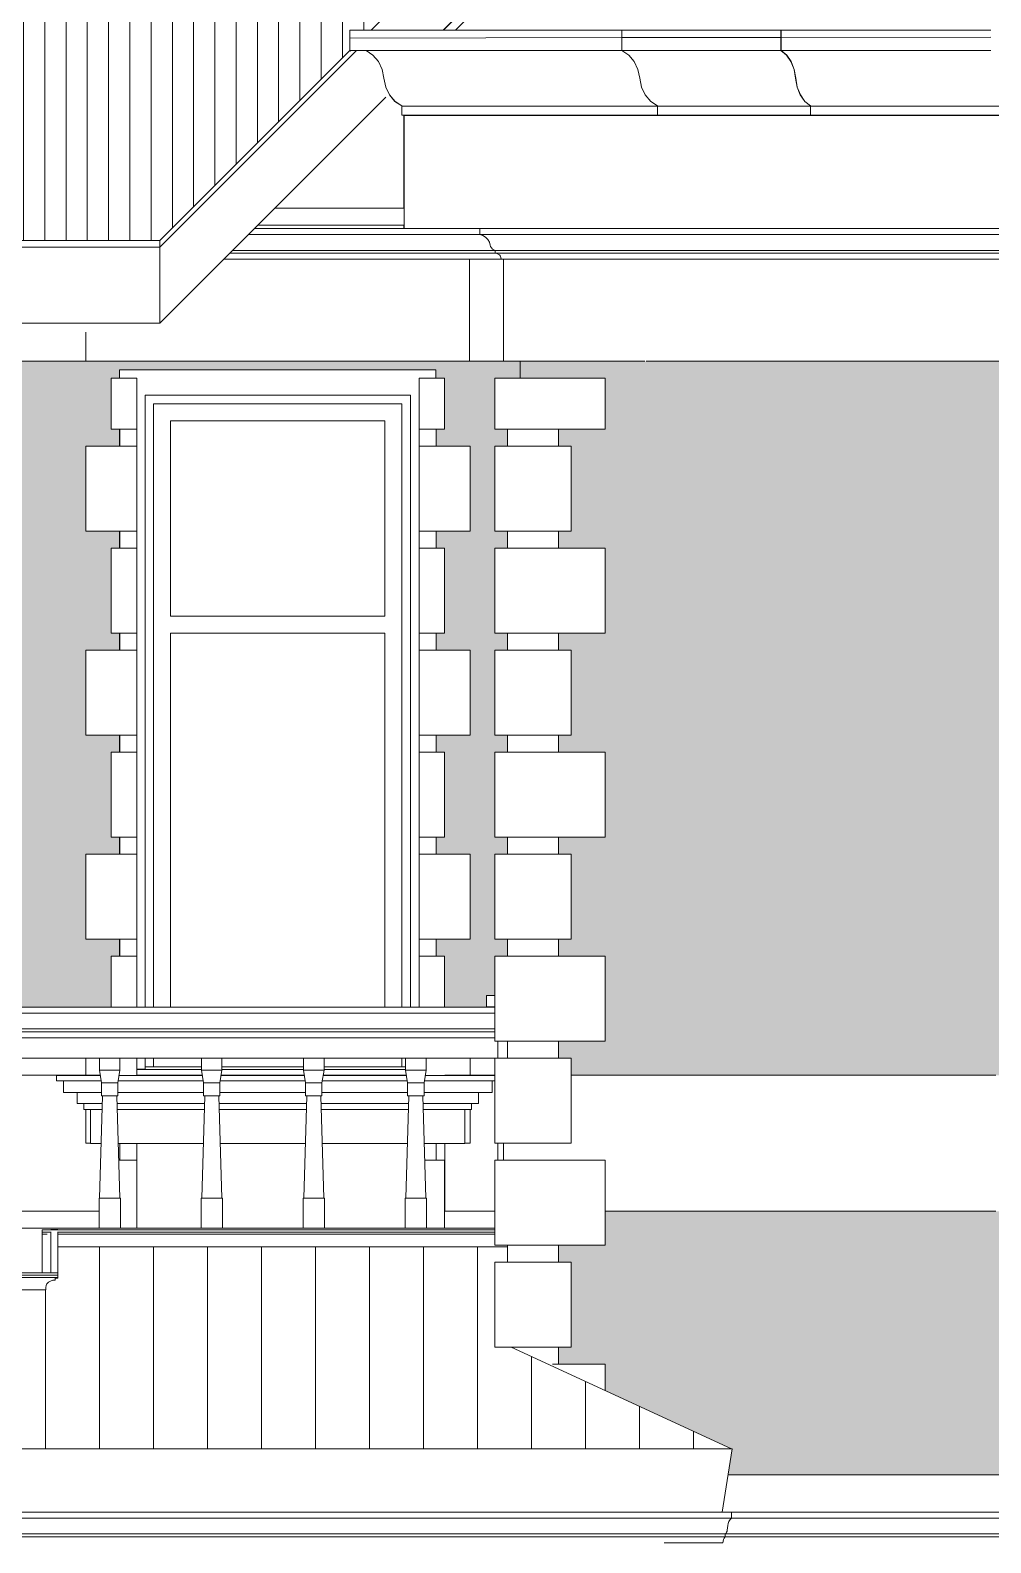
# Model space of a CAD drawing. Header units: millimetres. Extents: x 1177761 to 1329492, y 746793 to 827002.
# Drawn here: x 1202487 to 1205310, y 815000 to 819448 of the extents above; entities that cross this region are included whole.
import ezdxf

# ---------------------------------------------------------------- set-up
doc = ezdxf.new("R2010")
doc.units = ezdxf.units.MM
doc.layers.add('wall', color=5, linetype='Continuous', lineweight=30)

msp = doc.modelspace()

# ---------------------------------------------------------------- hatches: boundary and pattern name
at = {"layer": 'wall', "lineweight": 20, "ltscale": 50}
h = msp.add_hatch(dxfattribs=at)
h.set_pattern_fill('ANSI31', color=250, scale=500, angle=45, style=0)
h.set_pattern_definition([(90, (-270908.16, 1431884.34), (-62.5, 1e-14), [])])
edge = h.paths.add_edge_path()
edge.add_line((1203426.2, 819388.8), (1203426.2, 819448.2))
edge.add_line((1203426.2, 819448.2), (1203488.4, 819448.2))
edge.add_line((1203488.4, 819448.2), (1203523.7, 819483.5))
edge.add_line((1203523.7, 819483.5), (1201481.7, 819483.6))
edge.add_line((1201481.7, 819483.6), (1201927.6, 818894))
edge.add_arc((1202151.4, 818474.8), 475.2, 48.3906, 118.1073, ccw=False)
edge.add_line((1202467, 818830.1), (1202867.8, 818830.1))
edge.add_line((1202867.8, 818830.1), (1203426.2, 819388.8))
edge = h.paths.add_edge_path(flags=17)
edge.add_line((1201835.9, 818830.1), (1202467, 818830.1))
edge.add_arc((1202151.4, 818474.8), 475.2, 48.3906, 131.6094)
edge = h.paths.add_edge_path()
edge.add_line((1201481.7, 819483.6), (1197509.2, 819483.9))
edge.add_line((1197509.2, 819483.9), (1197545, 819448.2))
edge.add_line((1197545, 819448.2), (1197606.8, 819448.2))
edge.add_line((1197606.8, 819448.2), (1197606.8, 819389.2))
edge.add_line((1197606.8, 819389.2), (1198165.6, 818830.1))
edge.add_line((1198165.6, 818830.1), (1201835.9, 818830.1))
edge.add_arc((1202151.4, 818474.8), 475.2, 118.1073, 131.6094, ccw=False)
edge.add_line((1201927.6, 818894), (1201481.7, 819483.6))
h.paths.add_polyline_path([(1200490.4, 819077.6), (1201105.4, 819077.6)], flags=16)
at = {"layer": 'wall', "lineweight": 20, "ltscale": 2}
h = msp.add_hatch(dxfattribs=at)
h.set_pattern_fill('AR18', color=251, scale=20, style=0)
h.set_pattern_definition([(0, (-270908.16, 1431884.34), (100, 64), [192.5, -7.5]), (0, (-271008.16, 1431891.84), (100, 64), [192.5, -7.5]), (90, (-270908.16, 1431884.34), (-100, 64), [-71.5, 56.5]), (90, (-270915.66, 1431884.34), (-100, 64), [-71.5, 56.5])])
h.paths.add_polyline_path([(1203852.2, 817924.8), (1203889.7, 817924.8), (1203889.7, 817974.8), (1203852.2, 817974.8), (1203852.2, 818224.8), (1203889.7, 818224.8), (1203889.7, 818274.8), (1203852.2, 818274.8), (1203852.2, 818424.8), (1203927.2, 818424.8), (1203927.2, 818474.8), (1203878, 818474.8), (1203777.7, 818474.8), (1202649.5, 818474.8), (1202626.6, 818474.8), (1202626.6, 816574.8), (1202724.5, 816574.8), (1202724.5, 816724.8), (1202749.1, 816724.8), (1202749.1, 816774.8), (1202649.5, 816774.8), (1202649.5, 817024.8), (1202749.1, 817024.8), (1202749.1, 817074.8), (1202724.5, 817074.8), (1202724.5, 817324.8), (1202749.1, 817324.8), (1202749.1, 817374.8), (1202649.5, 817374.8), (1202649.5, 817624.8), (1202749.1, 817624.8), (1202749.1, 817674.8), (1202724.5, 817674.8), (1202724.5, 817924.8), (1202749.1, 817924.8), (1202749.1, 817974.8), (1202649.5, 817974.8), (1202649.5, 818224.8), (1202749.1, 818224.8), (1202749.1, 818274.8), (1202724.5, 818274.8), (1202724.5, 818424.8), (1202749.1, 818424.8), (1202749.1, 818449.8), (1203679.1, 818449.8), (1203679.1, 818424.8), (1203704.6, 818424.8), (1203704.6, 818274.8), (1203679.6, 818274.8), (1203679.6, 818224.8), (1203779.6, 818224.8), (1203779.6, 817974.8), (1203679.6, 817974.8), (1203679.6, 817924.8), (1203704.6, 817924.8), (1203704.6, 817674.8), (1203679.6, 817674.8), (1203679.6, 817624.8), (1203779.6, 817624.8), (1203779.6, 817374.8), (1203679.6, 817374.8), (1203679.6, 817324.8), (1203704.6, 817324.8), (1203704.6, 817074.8), (1203679.6, 817074.8), (1203679.6, 817024.8), (1203779.6, 817024.8), (1203779.6, 816774.8), (1203679.6, 816774.8), (1203679.6, 816724.8), (1203704.6, 816724.8), (1203704.6, 816574.8), (1203828, 816574.8), (1203828, 816609.4), (1203852.2, 816609.4), (1203852.2, 816724.8), (1203882.7, 816724.8), (1203889.7, 816726.4), (1203889.7, 816774.8), (1203852.2, 816774.8), (1203852.2, 817024.8), (1203889.7, 817024.8), (1203889.7, 817074.8), (1203852.2, 817074.8), (1203852.2, 817324.8), (1203889.7, 817324.8), (1203889.7, 817374.8), (1203852.2, 817374.8), (1203852.2, 817624.8), (1203889.7, 817624.8), (1203889.7, 817674.8), (1203852.2, 817674.8)])
h.paths.add_polyline_path([(1202626.6, 818474.8), (1202259.7, 818474.8), (1202259.7, 818472.3), (1202264.6, 818471), (1202266.4, 818464.3), (1202261.9, 818459.8), (1202256, 818459.8), (1202256, 818454.3), (1202254.4, 818454.1), (1202252.9, 818453.6), (1202251.5, 818452.9), (1202250.3, 818451.8), (1202249.3, 818450.6), (1202248.6, 818449.1), (1202248.2, 818447.6), (1202248, 818445.9), (1202270.2, 816609.4), (1202276.7, 816609.4), (1202276.7, 816574.8), (1202280.8, 816574.8), (1202626.6, 816574.8)])
h.paths.add_polyline_path([(1202054.8, 818445.9), (1202054.7, 818447.6), (1202054.3, 818449.1), (1202053.5, 818450.6), (1202052.5, 818451.8), (1202051.3, 818452.9), (1202050, 818453.6), (1202048.5, 818454.1), (1202046.9, 818454.3), (1202046.9, 818459.8), (1202040.9, 818459.8), (1202036.5, 818464.3), (1202038.3, 818471), (1202043.2, 818472.3), (1202043.2, 818474.8), (1201676.2, 818474.8), (1201676.2, 816574.8), (1202026.8, 816574.8), (1202026.8, 816609.4), (1202032.6, 816609.4)])
h.paths.add_polyline_path([(1201676.2, 818474.8), (1201447.4, 818474.8), (1199586.2, 818474.8), (1198990.4, 818474.8), (1198990.4, 818472.3), (1198995.4, 818471), (1198997.2, 818464.3), (1198992.7, 818459.8), (1198986.8, 818459.8), (1198986.8, 818454.3), (1198985.2, 818454.1), (1198983.7, 818453.6), (1198982.3, 818452.9), (1198981.1, 818451.8), (1198980.1, 818450.6), (1198979.4, 818449.1), (1198978.9, 818447.6), (1198978.8, 818445.9), (1199001, 816609.4), (1199007.2, 816609.4), (1199007.2, 816574.8), (1199661.2, 816574.8), (1199661.2, 816724.8), (1199686.2, 816724.8), (1199686.2, 816774.8), (1199586.2, 816774.8), (1199586.2, 817024.8), (1199686.2, 817024.8), (1199686.2, 817074.8), (1199661.2, 817074.8), (1199661.2, 817324.8), (1199686.2, 817324.8), (1199686.2, 817374.8), (1199586.2, 817374.8), (1199586.2, 817624.8), (1199686.2, 817624.8), (1199686.2, 817674.8), (1199661.2, 817674.8), (1199661.2, 817924.8), (1199686.2, 817924.8), (1199686.2, 817974.8), (1199586.2, 817974.8), (1199586.2, 818224.8), (1199686.2, 818224.8), (1199686.2, 818274.8), (1199661.2, 818274.8), (1199661.2, 818424.8), (1199736.2, 818424.8), (1199736.2, 818411.8), (1201297.4, 818411.8), (1201297.4, 818424.8), (1201372.4, 818424.8), (1201372.4, 818274.8), (1201347.4, 818274.8), (1201347.4, 818224.8), (1201447.4, 818224.8), (1201447.4, 817974.8), (1201347.4, 817974.8), (1201347.4, 817924.8), (1201372.4, 817924.8), (1201372.4, 817674.8), (1201347.4, 817674.8), (1201347.4, 817624.8), (1201447.4, 817624.8), (1201447.4, 817374.8), (1201347.4, 817374.8), (1201347.4, 817324.8), (1201372.4, 817324.8), (1201372.4, 817074.8), (1201347.4, 817074.8), (1201347.4, 817024.8), (1201447.4, 817024.8), (1201447.4, 816774.8), (1201347.4, 816774.8), (1201347.4, 816724.8), (1201372.4, 816724.8), (1201372.4, 816574.8), (1201676.2, 816574.8)])
h.paths.add_polyline_path([(1198785.6, 818445.9), (1198785.5, 818447.6), (1198785, 818449.1), (1198784.3, 818450.6), (1198783.3, 818451.8), (1198782.1, 818452.9), (1198780.7, 818453.6), (1198779.2, 818454.1), (1198777.7, 818454.3), (1198777.7, 818459.8), (1198771.7, 818459.8), (1198767.2, 818464.3), (1198769.1, 818471), (1198774, 818472.3), (1198774, 818474.8), (1198359.2, 818474.8), (1197279.9, 818474.8), (1197156.4, 818474.8), (1197106.4, 818474.8), (1197106.4, 818424.8), (1197181.2, 818424.8), (1197181.2, 818274.8), (1197143.7, 818274.8), (1197143.7, 818224.8), (1197181.2, 818224.8), (1197181.2, 817974.8), (1197143.7, 817974.8), (1197143.7, 817924.8), (1197181.2, 817924.8), (1197181.2, 817674.8), (1197143.7, 817674.8), (1197143.7, 817624.8), (1197181.2, 817624.8), (1197181.2, 817374.8), (1197143.7, 817374.8), (1197143.7, 817324.8), (1197181.2, 817324.8), (1197181.2, 817074.8), (1197143.7, 817074.8), (1197143.7, 817024.8), (1197181.2, 817024.8), (1197181.2, 816774.8), (1197143.7, 816774.8), (1197143.7, 816726.6), (1197151.5, 816724.8), (1197181.2, 816724.8), (1197181.2, 816609.4), (1197206.2, 816609.4), (1197206.2, 816574.8), (1197354.9, 816574.8), (1197354.9, 816724.8), (1197379.9, 816724.8), (1197379.9, 816774.8), (1197279.9, 816774.8), (1197279.9, 817024.8), (1197379.9, 817024.8), (1197379.9, 817074.8), (1197354.9, 817074.8), (1197354.9, 817324.8), (1197379.9, 817324.8), (1197379.9, 817374.8), (1197279.9, 817374.8), (1197279.9, 817624.8), (1197379.9, 817624.8), (1197379.9, 817674.8), (1197354.9, 817674.8), (1197354.9, 817924.8), (1197379.9, 817924.8), (1197379.9, 817974.8), (1197279.9, 817974.8), (1197279.9, 818224.8), (1197379.9, 818224.8), (1197379.9, 818274.8), (1197354.9, 818274.8), (1197354.9, 818424.8), (1197429.9, 818424.8), (1197429.9, 818411.8), (1198209.2, 818411.8), (1198209.2, 818424.8), (1198284.2, 818424.8), (1198284.2, 818274.8), (1198259.2, 818274.8), (1198259.2, 818224.8), (1198359.2, 818224.8), (1198359.2, 817974.8), (1198259.2, 817974.8), (1198259.2, 817924.8), (1198284.2, 817924.8), (1198284.2, 817674.8), (1198259.2, 817674.8), (1198259.2, 817624.8), (1198359.2, 817624.8), (1198359.2, 817374.8), (1198259.2, 817374.8), (1198259.2, 817324.8), (1198284.2, 817324.8), (1198284.2, 817074.8), (1198259.2, 817074.8), (1198259.2, 817024.8), (1198359.2, 817024.8), (1198359.2, 816774.8), (1198259.2, 816774.8), (1198259.2, 816724.8), (1198284.2, 816724.8), (1198284.2, 816574.8), (1198752.4, 816574.8), (1198752.9, 816574.8), (1198753.8, 816574.8), (1198757.2, 816574.8), (1198757.2, 816609.4), (1198763.4, 816609.4)])
h = msp.add_hatch(dxfattribs=at)
h.set_pattern_fill('AR18', color=251, scale=20, style=0)
h.set_pattern_definition([(0, (-270908.16, 1380789.51), (100, 64), [192.5, -7.5]), (0, (-271008.16, 1380797.01), (100, 64), [192.5, -7.5]), (90, (-270908.16, 1380789.51), (-100, 64), [-71.5, 56.5]), (90, (-270915.66, 1380789.51), (-100, 64), [-71.5, 56.5])])
h.paths.add_polyline_path([(1205633.5, 815824.8), (1205734.2, 815824.8), (1205734.2, 815874.8), (1205700.7, 815874.8), (1205700.7, 816124.8), (1205734.2, 816124.8), (1205734.2, 816174.8), (1205655.5, 816174.8), (1205655.5, 815974.8), (1205631.9, 815974.8), (1205597, 815974.8), (1205458.2, 815974.8), (1205325, 815974.8), (1205197.9, 815974.8), (1205077.5, 815974.8), (1204964.3, 815974.8), (1204858.6, 815974.8), (1204761, 815974.8), (1204671.9, 815974.8), (1204591.6, 815974.8), (1204177.2, 815974.8), (1204177.2, 815874.8), (1204039.7, 815874.8), (1204039.7, 815824.8), (1204077.2, 815824.8), (1204077.2, 815574.8), (1204039.7, 815574.8), (1204039.7, 815524.8), (1204177.2, 815524.8), (1204177.2, 815447.1), (1204548.5, 815275.9), (1204550.2, 815275.9), (1204538.1, 815199.9), (1205812.1, 815199.9), (1205812.1, 815374.8), (1205535.5, 815374.8), (1205535.5, 815411.7), (1205533.7, 815440.3), (1205528.5, 815466.9), (1205520.1, 815489.8), (1205509.3, 815507.4), (1205496.7, 815518.4), (1205483.2, 815522.2), (1205483.2, 815548.5), (1205468.3, 815548.5), (1205468.3, 815574.8), (1205516.1, 815574.8), (1205564.5, 815574.8), (1205613.3, 815574.8), (1205633.5, 815574.8)])
h.paths.add_polyline_path([(1205700.7, 816724.8), (1205734.2, 816724.8), (1205734.2, 816774.8), (1205633.5, 816774.8), (1205633.5, 817024.8), (1205734.2, 817024.8), (1205734.2, 817074.8), (1205700.7, 817074.8), (1205700.7, 817324.8), (1205734.2, 817324.8), (1205734.2, 817374.8), (1205633.5, 817374.8), (1205633.5, 817624.8), (1205734.2, 817624.8), (1205734.2, 817674.8), (1205700.7, 817674.8), (1205700.7, 817924.8), (1205734.2, 817924.8), (1205734.2, 817974.8), (1205633.5, 817974.8), (1205633.5, 818224.8), (1205734.2, 818224.8), (1205734.2, 818274.8), (1205700.7, 818274.8), (1205700.7, 818424.8), (1205767.9, 818424.8), (1205767.9, 818274.8), (1205782, 818274.8), (1205782, 818449.8), (1205864.5, 818449.8), (1206031, 818449.8), (1206201.5, 818449.8), (1206375.2, 818449.8), (1206551.1, 818449.8), (1206728.4, 818449.8), (1206894.2, 818449.8), (1206906.2, 818449.8), (1207083.5, 818449.8), (1207259.4, 818449.8), (1207433.1, 818449.8), (1207603.6, 818449.8), (1207770.1, 818449.8), (1207852.6, 818449.8), (1207852.6, 818424.8), (1207867.1, 818424.8), (1207934.3, 818424.8), (1207934.3, 818274.8), (1207900.7, 818274.8), (1207900.7, 818224.8), (1208001.4, 818224.8), (1208001.4, 817974.8), (1207900.7, 817974.8), (1207900.7, 817924.8), (1207934.3, 817924.8), (1207934.3, 817674.8), (1207900.7, 817674.8), (1207900.7, 817624.8), (1208001.4, 817624.8), (1208001.4, 817374.8), (1207900.7, 817374.8), (1207900.7, 817324.8), (1207934.3, 817324.8), (1207934.3, 817074.8), (1207900.7, 817074.8), (1207900.7, 817024.8), (1208001.4, 817024.8), (1208001.4, 816774.8), (1207900.7, 816774.8), (1207900.7, 816724.8), (1207934.3, 816724.8), (1207934.3, 816474.8), (1207900.7, 816474.8), (1207900.7, 816424.8), (1208001.4, 816424.8), (1208001.4, 816374.8), (1208003, 816374.8), (1208074.2, 816374.8), (1208211.6, 816374.8), (1208343.3, 816374.8), (1208468.7, 816374.8), (1208587.3, 816374.8), (1208698.7, 816374.8), (1208802.3, 816374.8), (1208897.7, 816374.8), (1208984.6, 816374.8), (1209062.6, 816374.8), (1209557.4, 816374.8), (1209557.4, 816424.8), (1209594.9, 816424.8), (1209594.9, 816474.8), (1209457.4, 816474.8), (1209457.4, 816724.8), (1209594.9, 816724.8), (1209594.9, 816774.8), (1209557.4, 816774.8), (1209557.4, 817024.8), (1209594.9, 817024.8), (1209594.9, 817074.8), (1209457.4, 817074.8), (1209457.4, 817324.8), (1209594.9, 817324.8), (1209594.9, 817374.8), (1209557.4, 817374.8), (1209557.4, 817624.8), (1209594.9, 817624.8), (1209594.9, 817674.8), (1209457.4, 817674.8), (1209457.4, 817924.8), (1209594.9, 817924.8), (1209594.9, 817974.8), (1209557.4, 817974.8), (1209557.4, 818224.8), (1209594.9, 818224.8), (1209594.9, 818274.8), (1209457.4, 818274.8), (1209457.4, 818424.8), (1209707.4, 818424.8), (1209707.4, 818474.8), (1209329.1, 818474.8), (1209309.2, 818474.8), (1209264.1, 818474.8), (1209209.1, 818474.8), (1209144.5, 818474.8), (1209070.6, 818474.8), (1208987.5, 818474.8), (1208895.8, 818474.8), (1208795.6, 818474.8), (1208687.5, 818474.8), (1208571.9, 818474.8), (1208449.2, 818474.8), (1208319.9, 818474.8), (1208184.6, 818474.8), (1208043.8, 818474.8), (1207898, 818474.8), (1207747.9, 818474.8), (1207594.1, 818474.8), (1207437.1, 818474.8), (1207277.6, 818474.8), (1207116.3, 818474.8), (1206953.7, 818474.8), (1206790.6, 818474.8), (1206627.7, 818474.8), (1206465.5, 818474.8), (1206304.7, 818474.8), (1206145.9, 818474.8), (1205989.9, 818474.8), (1205837.2, 818474.8), (1205688.5, 818474.8), (1205544.3, 818474.8), (1205405.2, 818474.8), (1205271.8, 818474.8), (1205144.6, 818474.8), (1205024.2, 818474.8), (1204911, 818474.8), (1204805.5, 818474.8), (1204708, 818474.8), (1204619.1, 818474.8), (1204539, 818474.8), (1204468.1, 818474.8), (1204406.7, 818474.8), (1204354.9, 818474.8), (1204313.1, 818474.8), (1204297.2, 818474.8), (1203927.2, 818474.8), (1203927.2, 818424.8), (1204177.2, 818424.8), (1204177.2, 818274.8), (1204039.7, 818274.8), (1204039.7, 818224.8), (1204077.2, 818224.8), (1204077.2, 817974.8), (1204039.7, 817974.8), (1204039.7, 817924.8), (1204177.2, 817924.8), (1204177.2, 817674.8), (1204039.7, 817674.8), (1204039.7, 817624.8), (1204077.2, 817624.8), (1204077.2, 817374.8), (1204039.7, 817374.8), (1204039.7, 817324.8), (1204177.2, 817324.8), (1204177.2, 817074.8), (1204039.7, 817074.8), (1204039.7, 817024.8), (1204077.2, 817024.8), (1204077.2, 816774.8), (1204039.7, 816774.8), (1204039.7, 816724.8), (1204177.2, 816724.8), (1204177.2, 816474.8), (1204039.7, 816474.8), (1204039.7, 816424.8), (1204077.2, 816424.8), (1204077.2, 816374.8), (1204591.6, 816374.8), (1204671.9, 816374.8), (1204761, 816374.8), (1204858.6, 816374.8), (1204964.3, 816374.8), (1205077.5, 816374.8), (1205197.9, 816374.8), (1205325, 816374.8), (1205458.2, 816374.8), (1205597, 816374.8), (1205633.5, 816374.8), (1205633.5, 816424.8), (1205734.2, 816424.8), (1205734.2, 816474.8), (1205700.7, 816474.8)])
h.paths.add_polyline_path([(1209557.4, 815824.8), (1209594.9, 815824.8), (1209594.9, 815874.8), (1209457.4, 815874.8), (1209457.4, 815974.8), (1209062.6, 815974.8), (1208984.6, 815974.8), (1208897.7, 815974.8), (1208802.3, 815974.8), (1208698.7, 815974.8), (1208587.3, 815974.8), (1208468.7, 815974.8), (1208343.3, 815974.8), (1208211.6, 815974.8), (1208074.2, 815974.8), (1208003, 815974.8), (1207979.4, 815974.8), (1207979.4, 816174.8), (1207900.7, 816174.8), (1207900.7, 816124.8), (1207934.3, 816124.8), (1207934.3, 815874.8), (1207900.7, 815874.8), (1207900.7, 815824.8), (1208001.4, 815824.8), (1208001.4, 815574.8), (1208021.9, 815574.8), (1208070.7, 815574.8), (1208119, 815574.8), (1208166.9, 815574.8), (1208166.9, 815548.5), (1208152, 815548.5), (1208152, 815522.2), (1208152, 815522.2), (1208138.4, 815518.4), (1208125.8, 815507.4), (1208115, 815489.8), (1208106.7, 815466.9), (1208101.5, 815440.3), (1208099.7, 815411.7), (1208099.7, 815374.8), (1207823.2, 815374.8), (1207823.2, 815199.9), (1209594.9, 815199.9), (1209594.9, 815239.8), (1209457.4, 815239.8), (1209457.4, 815524.8), (1209594.9, 815524.8), (1209594.9, 815574.8), (1209557.4, 815574.8)])
h.paths.add_polyline_path([(1208537.7, 818433.3), (1209191.4, 818433.3)], flags=16)
h.paths.add_polyline_path([(1208538.3, 816615.4), (1209205.7, 816615.4)], flags=16)
h.paths.add_polyline_path([(1208540.5, 815814.6), (1209188.6, 815814.6)], flags=16)
h.paths.add_polyline_path([(1208504.5, 815379.3), (1209157, 815379.3)], flags=16)
at = {"layer": 'wall', "lineweight": 20, "ltscale": 50}
h = msp.add_hatch(dxfattribs=at)
h.set_pattern_fill('ANSI31', color=250, scale=50, angle=45, style=0)
h.paths.add_polyline_path([(1203900.4, 815574.8), (1203852.2, 815574.8), (1203852.2, 815824.8), (1203889.7, 815824.8), (1203889.7, 815870), (1202567.6, 815870), (1202567.6, 815782.8), (1202567.6, 815777.6), (1202559.7, 815777.6), (1202559.7, 815772.4), (1202552.6, 815771.7), (1202545.9, 815769.5), (1202540.2, 815766), (1202535.8, 815761.5), (1202533, 815756.2), (1202532.1, 815750.6), (1202532.1, 815743.3), (1198501.5, 815743.3), (1198501.5, 815750.6), (1198500.6, 815756.2), (1198497.8, 815761.5), (1198493.4, 815766), (1198487.7, 815769.5), (1198481.1, 815771.7), (1198473.9, 815772.4), (1198473.9, 815777.6), (1198466, 815777.6), (1198466, 815786.7), (1198466, 815786.7), (1198466, 815793.3), (1198466, 815793.3), (1198466, 815870), (1197156.2, 815870), (1197156.2, 815824.8), (1197181.2, 815824.8), (1197181.2, 815574.8), (1197132.8, 815574.8), (1196489.6, 815275.9), (1204548.5, 815275.9)])
h.paths.add_polyline_path([(1201138.7, 815727.5), (1200499.7, 815727.5), (1200499.6, 815743), (1201138.6, 815743)], flags=16)

# ---------------------------------------------------------------- linework, layer by layer
at = {"layer": 'wall', "color": 250, "lineweight": 20, "ltscale": 50}
for p, q in [((1203488.4, 819448.2), (1206697.5, 822657.1)), ((1203700.5, 819448.2), (1206697.5, 822444.9)), ((1206722.4, 822444.8), (1203737, 819448.2)), ((1203927.2, 819674), (1203701.3, 819448.2)), ((1203426.2, 819388.4), (1203426.2, 819448.2)), ((1204043, 819448.2), (1203426.2, 819448.2)), ((1203426.2, 819425), (1204225.8, 819426.7)), ((1204225.8, 819448.2), (1204043, 819448.2)), ((1204225.8, 819388.4), (1204225.8, 819448.2)), ((1204225.8, 819448.2), (1204225.9, 819448.2)), ((1204225.8, 819427), (1204694.1, 819426.4)), ((1204225.9, 819426.6), (1204225.8, 819426.7)), ((1204225.9, 819388.4), (1204225.9, 819448.2)), ((1204693, 819448.2), (1204225.9, 819448.2)), ((1204693, 819388.4), (1204693, 819448.2)), ((1204693, 819448.2), (1204694.1, 819448.2)), ((1204694.1, 819388.4), (1204694.1, 819448.2)), ((1205310.4, 819448.2), (1204694.1, 819448.2)), ((1204694.1, 819426), (1205310.4, 819428)), ((1202867.8, 818830.1), (1203427.1, 819389.7)), ((1202867.8, 818810.2), (1203445.7, 819388.4)), ((1203427.8, 819387.6), (1203426.2, 819388.4)), ((1204043, 819388.4), (1203426.2, 819388.4)), ((1203427.1, 819386.9), (1203428.3, 819388.1)), ((1203494, 819375.1), (1203473.9, 819388.5)), ((1203494, 819375.1), (1203474, 819388.5)), ((1204225.8, 819388.4), (1204043, 819388.4)), ((1204245.9, 819374.9), (1204225.8, 819388.4)), ((1204245.9, 819374.9), (1204225.9, 819388.4)), ((1204693, 819388.4), (1204225.9, 819388.4)), ((1204709.7, 819374.9), (1204693, 819388.4)), ((1204710.5, 819374.9), (1204694.1, 819388.4)), ((1205310.4, 819388.4), (1204694.1, 819388.4)), ((1203510.2, 819356), (1203494, 819375.1)), ((1203510.2, 819356), (1203494, 819375.1)), ((1203521.3, 819332.8), (1203510.2, 819356)), ((1203521.3, 819332.8), (1203510.2, 819356)), ((1204262.1, 819355.9), (1204245.9, 819374.9)), ((1204262.1, 819355.9), (1204245.9, 819374.9)), ((1204273.2, 819332.6), (1204262.1, 819355.9)), ((1204273.2, 819332.6), (1204262.1, 819355.9)), ((1204723.1, 819355.9), (1204709.7, 819374.9)), ((1204723.8, 819355.9), (1204710.5, 819374.9)), ((1204732.3, 819332.6), (1204723.1, 819355.9)), ((1204732.9, 819332.6), (1204723.8, 819355.9)), ((1203526.5, 819307), (1203521.3, 819332.8)), ((1203526.5, 819307), (1203521.3, 819332.8)), ((1203531.7, 819281.2), (1203526.5, 819307)), ((1203531.8, 819281.2), (1203526.5, 819307)), ((1204278.4, 819306.9), (1204273.2, 819332.6)), ((1204278.5, 819306.9), (1204273.2, 819332.6)), ((1204283.7, 819281.1), (1204278.4, 819306.9)), ((1204283.7, 819281.1), (1204278.5, 819306.9)), ((1204736.6, 819306.9), (1204732.3, 819332.6)), ((1204737.2, 819306.9), (1204732.9, 819332.6)), ((1204740.9, 819281.1), (1204736.6, 819306.9)), ((1204741.5, 819281.1), (1204737.2, 819306.9)), ((1202867.8, 818587), (1203532.3, 819251.8)), ((1203542.8, 819258), (1203531.7, 819281.2)), ((1203542.9, 819258), (1203531.8, 819281.2)), ((1203558.9, 819238.9), (1203542.8, 819258)), ((1203559, 819238.9), (1203542.9, 819258)), ((1204294.7, 819257.9), (1204283.7, 819281.1)), ((1204294.8, 819257.9), (1204283.7, 819281.1)), ((1204310.8, 819238.8), (1204294.7, 819257.9)), ((1204310.9, 819238.8), (1204294.8, 819257.9)), ((1204750.1, 819257.9), (1204740.9, 819281.1)), ((1204750.6, 819257.9), (1204741.5, 819281.1)), ((1204763.5, 819238.8), (1204750.1, 819257.9)), ((1204763.9, 819238.8), (1204750.6, 819257.9)), ((1203578.9, 819225.5), (1203558.9, 819238.9)), ((1203579.1, 819225.5), (1203559, 819238.9)), ((1203578.7, 819225.5), (1203578.6, 819225.5)), ((1203579, 819225.4), (1203578.9, 819225.5)), ((1203579.1, 819225.4), (1203579.1, 819225.5)), ((1203579.3, 819225.4), (1203579.1, 819225.4)), ((1203579.4, 819225.3), (1203579.3, 819225.4)), ((1203579.4, 819198.2), (1203579.4, 819225.3)), ((1204123.8, 819225.3), (1203579.4, 819225.3)), ((1204330.9, 819225.3), (1204124.1, 819225.3)), ((1204330.8, 819225.4), (1204310.8, 819238.8)), ((1204331, 819225.4), (1204310.9, 819238.8)), ((1204330.9, 819225.3), (1204330.8, 819225.4)), ((1204330.9, 819198.2), (1204330.9, 819225.3)), ((1204780.1, 819225.3), (1204330.9, 819225.3)), ((1204331.1, 819225.3), (1204331, 819225.4)), ((1204331.1, 819198.2), (1204331.1, 819225.3)), ((1204780, 819225.4), (1204763.5, 819238.8)), ((1204780.3, 819225.4), (1204763.9, 819238.8)), ((1204780.1, 819225.3), (1204780, 819225.4)), ((1204780.1, 819198.2), (1204780.1, 819225.3)), ((1204780.4, 819225.3), (1204780.3, 819225.4)), ((1204780.4, 819198.2), (1204780.4, 819225.3)), ((1205373.8, 819225.3), (1204780.4, 819225.3)), ((1204123.8, 819198.2), (1203579.4, 819198.2)), ((1203585, 819197.8), (1203585.6, 819197.8)), ((1203585, 818924.8), (1203585, 819197.8)), ((1203585.6, 819197.8), (1204152.1, 819197.8)), ((1203585.6, 818864.8), (1203585.6, 819197.8)), ((1203927.2, 819198.2), (1203927.2, 819197.8)), ((1204330.9, 819198.2), (1204124, 819198.2)), ((1204152.1, 819197.8), (1204365.8, 819197.8)), ((1204780.1, 819198.2), (1204330.9, 819198.2)), ((1204365.8, 819197.8), (1204810, 819197.8)), ((1204521.2, 819197.8), (1204521.2, 819198.2)), ((1204577.1, 819198.2), (1204577.1, 819197.8)), ((1204780.4, 819198.2), (1204780.1, 819198.2)), ((1205373.8, 819198.2), (1204780.4, 819198.2)), ((1204810, 819197.8), (1205392.7, 819197.8)), ((1203205.5, 818924.8), (1203585.3, 818924.8)), ((1203128.2, 818847.5), (1203808.8, 818847.5)), ((1203145.5, 818864.8), (1203585, 818864.8)), ((1203145.5, 818864.8), (1203808.8, 818864.8)), ((1203155.5, 818874.8), (1203585.3, 818874.8)), ((1203585, 818864.8), (1203585, 818874.8)), ((1203585, 818864.8), (1203585.6, 818864.8)), ((1203585.6, 818864.8), (1204152.1, 818864.8)), ((1203808.8, 818847.5), (1203808.8, 818864.8)), ((1206811.3, 818864.8), (1203808.8, 818864.8)), ((1203817.6, 818844.7), (1203808.8, 818847.5)), ((1206811.3, 818847.5), (1203808.8, 818847.5)), ((1198166, 818830.1), (1202867.8, 818830.1)), ((1198166, 818809.8), (1202867.8, 818809.8)), ((1202867.8, 818587), (1202867.8, 818830.1)), ((1202867.8, 818750), (1202867.8, 818809.8)), ((1203825.4, 818839.8), (1203817.6, 818844.7)), ((1203831.7, 818833.2), (1203825.4, 818839.8)), ((1203836.3, 818825.2), (1203831.7, 818833.2)), ((1203838.8, 818816.4), (1203836.3, 818825.2)), ((1203840, 818811.9), (1203838.8, 818816.4)), ((1203842.3, 818807.9), (1203840, 818811.9)), ((1203845.5, 818804.6), (1203842.3, 818807.9)), ((1203849.4, 818802.2), (1203845.5, 818804.6)), ((1203853.8, 818800.8), (1203849.4, 818802.2)), ((1203055.5, 818774.8), (1203777.7, 818774.8)), ((1203072.8, 818792.1), (1203853.8, 818792.1)), ((1203081.5, 818800.8), (1203853.8, 818800.8)), ((1203777.7, 818774.8), (1203777.7, 818474.8)), ((1203777.7, 818774.8), (1203871.1, 818774.8)), ((1203853.8, 818792.1), (1203853.8, 818800.8)), ((1206811.3, 818800.8), (1203853.8, 818800.8)), ((1203858.2, 818791.6), (1203853.8, 818792.1)), ((1206811.3, 818792.1), (1203853.8, 818792.1)), ((1203862.4, 818790), (1203858.2, 818791.6)), ((1203866, 818787.3), (1203862.4, 818790)), ((1203868.7, 818783.7), (1203866, 818787.3)), ((1203870.5, 818779.6), (1203868.7, 818783.7)), ((1203871.1, 818775.2), (1203870.5, 818779.6)), ((1203871.1, 818774.8), (1203871.1, 818775.2)), ((1206811.3, 818774.8), (1203871.1, 818774.8)), ((1203878, 818774.8), (1203878, 818474.8)), ((1198166, 818587), (1202867.8, 818587)), ((1202649.5, 818474.8), (1202649.5, 818559.8)), ((1202649.5, 818474.8), (1201447.4, 818474.8)), ((1203777.7, 818474.8), (1202649.5, 818474.8)), ((1202749.1, 818449.8), (1202749.1, 818424.8)), ((1203679.1, 818449.8), (1202749.1, 818449.8)), ((1203679.1, 818424.8), (1203679.1, 818449.8)), ((1203878, 818474.8), (1203777.7, 818474.8)), ((1203878, 818474.8), (1204293.2, 818474.8)), ((1203927.2, 818424.8), (1203927.2, 818474.8)), ((1204313.1, 818474.8), (1204297.2, 818474.8)), ((1204354.9, 818474.8), (1204313.1, 818474.8)), ((1204406.7, 818474.8), (1204354.9, 818474.8)), ((1204468.1, 818474.8), (1204406.7, 818474.8)), ((1204539, 818474.8), (1204468.1, 818474.8)), ((1204619.1, 818474.8), (1204539, 818474.8)), ((1204708, 818474.8), (1204619.1, 818474.8)), ((1204805.5, 818474.8), (1204708, 818474.8)), ((1204911, 818474.8), (1204805.5, 818474.8)), ((1205024.2, 818474.8), (1204911, 818474.8)), ((1205144.6, 818474.8), (1205024.2, 818474.8)), ((1205271.8, 818474.8), (1205144.6, 818474.8)), ((1205405.2, 818474.8), (1205271.8, 818474.8)), ((1202724.5, 818274.8), (1202724.5, 818424.8)), ((1202799.5, 818424.8), (1202724.5, 818424.8)), ((1202799.5, 818274.8), (1202799.5, 818424.8)), ((1203629.6, 818274.8), (1203629.6, 818424.8)), ((1203629.6, 818424.8), (1203704.6, 818424.8)), ((1203704.6, 818274.8), (1203704.6, 818424.8)), ((1203852.2, 818274.8), (1203852.2, 818424.8)), ((1203852.2, 818424.8), (1204177.2, 818424.8)), ((1204177.2, 818274.8), (1204177.2, 818424.8)), ((1202824.1, 816574.8), (1202824.1, 818374.8)), ((1202824.1, 818374.8), (1203604.1, 818374.8)), ((1203604.1, 818374.8), (1203604.1, 816574.8)), ((1203579.1, 818349.8), (1202849.1, 818349.8)), ((1202849.1, 818349.8), (1202849.1, 816574.8)), ((1203579.1, 816574.8), (1203579.1, 818349.8)), ((1202724.5, 818274.8), (1202799.5, 818274.8)), ((1202749.1, 818274.8), (1202749.1, 818224.8)), ((1202749.5, 818224.8), (1202749.5, 818274.8)), ((1202799.5, 818224.8), (1202799.5, 818274.8)), ((1202899.1, 817724.8), (1202899.1, 818299.8)), ((1202899.1, 818299.8), (1203529.1, 818299.8)), ((1203529.1, 818299.8), (1203529.1, 817724.8)), ((1203629.6, 818224.8), (1203629.6, 818274.8)), ((1203704.6, 818274.8), (1203629.6, 818274.8)), ((1203679.6, 818224.8), (1203679.6, 818274.8)), ((1204177.2, 818274.8), (1203852.2, 818274.8)), ((1203889.7, 818224.8), (1203889.7, 818274.8)), ((1204039.7, 818224.8), (1204039.7, 818274.8)), ((1202649.5, 818224.8), (1202799.5, 818224.8)), ((1202649.5, 817974.8), (1202649.5, 818224.8)), ((1202799.5, 817974.8), (1202799.5, 818224.8)), ((1203779.6, 818224.8), (1203629.6, 818224.8)), ((1203629.6, 817974.8), (1203629.6, 818224.8)), ((1203779.6, 817974.8), (1203779.6, 818224.8)), ((1204077.2, 818224.8), (1203852.2, 818224.8)), ((1203852.2, 817974.8), (1203852.2, 818224.8)), ((1204077.2, 817974.8), (1204077.2, 818224.8)), ((1202649.5, 817974.8), (1202799.5, 817974.8)), ((1202749.1, 817974.8), (1202749.1, 817924.8)), ((1202749.5, 817924.8), (1202749.5, 817974.8)), ((1202799.5, 817924.8), (1202799.5, 817974.8)), ((1203629.6, 817924.8), (1203629.6, 817974.8)), ((1203779.6, 817974.8), (1203629.6, 817974.8)), ((1203679.6, 817924.8), (1203679.6, 817974.8)), ((1204077.2, 817974.8), (1203852.2, 817974.8)), ((1203889.7, 817924.8), (1203889.7, 817974.8)), ((1204039.7, 817924.8), (1204039.7, 817974.8)), ((1202724.5, 817924.8), (1202799.5, 817924.8)), ((1202724.5, 817674.8), (1202724.5, 817924.8)), ((1202799.5, 817674.8), (1202799.5, 817924.8)), ((1203704.6, 817924.8), (1203629.6, 817924.8)), ((1203629.6, 817674.8), (1203629.6, 817924.8)), ((1203704.6, 817674.8), (1203704.6, 817924.8)), ((1204177.2, 817924.8), (1203852.2, 817924.8)), ((1203852.2, 817674.8), (1203852.2, 817924.8)), ((1204177.2, 817674.8), (1204177.2, 817924.8)), ((1203529.1, 817724.8), (1202899.1, 817724.8)), ((1202724.5, 817674.8), (1202799.5, 817674.8)), ((1202749.1, 817674.8), (1202749.1, 817624.8)), ((1202749.5, 817624.8), (1202749.5, 817674.8)), ((1202799.5, 817624.8), (1202799.5, 817674.8)), ((1202899.1, 816574.8), (1202899.1, 817674.8)), ((1202899.1, 817674.8), (1203529.1, 817674.8)), ((1203529.1, 817674.8), (1203529.1, 816574.8)), ((1203629.6, 817624.8), (1203629.6, 817674.8)), ((1203704.6, 817674.8), (1203629.6, 817674.8)), ((1203679.6, 817624.8), (1203679.6, 817674.8)), ((1204177.2, 817674.8), (1203852.2, 817674.8)), ((1203889.7, 817624.8), (1203889.7, 817674.8)), ((1204039.7, 817624.8), (1204039.7, 817674.8)), ((1202649.5, 817624.8), (1202799.5, 817624.8)), ((1202649.5, 817374.8), (1202649.5, 817624.8)), ((1202799.5, 817374.8), (1202799.5, 817624.8)), ((1203779.6, 817624.8), (1203629.6, 817624.8)), ((1203629.6, 817374.8), (1203629.6, 817624.8)), ((1203779.6, 817374.8), (1203779.6, 817624.8)), ((1204077.2, 817624.8), (1203852.2, 817624.8)), ((1203852.2, 817374.8), (1203852.2, 817624.8)), ((1204077.2, 817374.8), (1204077.2, 817624.8)), ((1202649.5, 817374.8), (1202799.5, 817374.8)), ((1202749.1, 817374.8), (1202749.1, 817324.8)), ((1202749.5, 817324.8), (1202749.5, 817374.8)), ((1202799.5, 817324.8), (1202799.5, 817374.8)), ((1203629.6, 817324.8), (1203629.6, 817374.8)), ((1203779.6, 817374.8), (1203629.6, 817374.8)), ((1203679.6, 817324.8), (1203679.6, 817374.8)), ((1204077.2, 817374.8), (1203852.2, 817374.8)), ((1203889.7, 817324.8), (1203889.7, 817374.8)), ((1204039.7, 817324.8), (1204039.7, 817374.8)), ((1202724.5, 817324.8), (1202799.5, 817324.8)), ((1202724.5, 817074.8), (1202724.5, 817324.8)), ((1202799.5, 817074.8), (1202799.5, 817324.8)), ((1203704.6, 817324.8), (1203629.6, 817324.8)), ((1203629.6, 817074.8), (1203629.6, 817324.8)), ((1203704.6, 817074.8), (1203704.6, 817324.8)), ((1204177.2, 817324.8), (1203852.2, 817324.8)), ((1203852.2, 817074.8), (1203852.2, 817324.8)), ((1204177.2, 817074.8), (1204177.2, 817324.8)), ((1202724.5, 817074.8), (1202799.5, 817074.8)), ((1202749.1, 817074.8), (1202749.1, 817024.8)), ((1202749.5, 817024.8), (1202749.5, 817074.8)), ((1202799.5, 817024.8), (1202799.5, 817074.8)), ((1203629.6, 817024.8), (1203629.6, 817074.8)), ((1203704.6, 817074.8), (1203629.6, 817074.8)), ((1203679.6, 817024.8), (1203679.6, 817074.8)), ((1204177.2, 817074.8), (1203852.2, 817074.8)), ((1203889.7, 817024.8), (1203889.7, 817074.8)), ((1204039.7, 817024.8), (1204039.7, 817074.8)), ((1202649.5, 817024.8), (1202799.5, 817024.8)), ((1202649.5, 816774.8), (1202649.5, 817024.8)), ((1202799.5, 816774.8), (1202799.5, 817024.8)), ((1203779.6, 817024.8), (1203629.6, 817024.8)), ((1203629.6, 816774.8), (1203629.6, 817024.8)), ((1203779.6, 816774.8), (1203779.6, 817024.8)), ((1204077.2, 817024.8), (1203852.2, 817024.8)), ((1203852.2, 816774.8), (1203852.2, 817024.8)), ((1204077.2, 816774.8), (1204077.2, 817024.8)), ((1202649.5, 816774.8), (1202799.5, 816774.8)), ((1202749.1, 816774.8), (1202749.1, 816724.8)), ((1202749.5, 816724.8), (1202749.5, 816774.8)), ((1202799.5, 816724.8), (1202799.5, 816774.8)), ((1203629.6, 816724.8), (1203629.6, 816774.8)), ((1203779.6, 816774.8), (1203629.6, 816774.8)), ((1203679.6, 816724.8), (1203679.6, 816774.8)), ((1204077.2, 816774.8), (1203852.2, 816774.8)), ((1203889.7, 816724.8), (1203889.7, 816774.8)), ((1204039.7, 816724.8), (1204039.7, 816774.8)), ((1202724.5, 816724.8), (1202799.5, 816724.8)), ((1202724.5, 816574.8), (1202724.5, 816724.8)), ((1202799.5, 816574.8), (1202799.5, 816724.8)), ((1203704.6, 816724.8), (1203629.6, 816724.8)), ((1203629.6, 816574.8), (1203629.6, 816724.8)), ((1203704.6, 816574.8), (1203704.6, 816724.8)), ((1204177.2, 816724.8), (1203852.2, 816724.8)), ((1203852.2, 816474.8), (1203852.2, 816724.8)), ((1203882.7, 816724.8), (1203889.7, 816726.4)), ((1204177.2, 816474.8), (1204177.2, 816724.8)), ((1203852.2, 816609.4), (1203828, 816609.4)), ((1203828, 816575.8), (1203828, 816609.4)), ((1203852.2, 816574.8), (1202281.2, 816574.8)), ((1203852.2, 816557.5), (1202281.2, 816557.5)), ((1203852.2, 816575.8), (1203828, 816575.8)), ((1203852.2, 816510.8), (1202271.4, 816510.8)), ((1203852.2, 816502.1), (1202271.5, 816502.1)), ((1203852.2, 816484.8), (1202271.8, 816484.8)), ((1204177.2, 816474.8), (1203852.2, 816474.8)), ((1203861.3, 816424.8), (1203861.3, 816474.8)), ((1203889.7, 816424.8), (1203889.7, 816474.8)), ((1204039.7, 816424.8), (1204039.7, 816474.8)), ((1202291.8, 816424.8), (1203852.2, 816424.8)), ((1202649.5, 816374.5), (1202649.5, 816424.8)), ((1202690, 816424.8), (1202690, 816390.1)), ((1202750.3, 816424.8), (1202750.3, 816390.1)), ((1202799.5, 816374.5), (1202799.5, 816424.8)), ((1202824.1, 816392.5), (1202824.1, 816424.8)), ((1202849.1, 816399.8), (1202824.1, 816399.8)), ((1202849.1, 816424.8), (1202849.1, 816399.8)), ((1202849.1, 816399.8), (1202990, 816399.8)), ((1202990, 816424.8), (1202990, 816390.1)), ((1203050.3, 816424.8), (1203050.3, 816390.1)), ((1203050.3, 816399.8), (1203290, 816399.8)), ((1203290, 816424.8), (1203290, 816390.1)), ((1203350.3, 816424.8), (1203350.3, 816390.1)), ((1203350.3, 816399.8), (1203579.1, 816399.8)), ((1203579.1, 816399.8), (1203579.1, 816424.8)), ((1203590, 816399.8), (1203579.1, 816399.8)), ((1203590, 816424.8), (1203590, 816390.1)), ((1203650.3, 816424.8), (1203650.3, 816390.1)), ((1203779.6, 816374.5), (1203779.6, 816424.8)), ((1204077.2, 816424.8), (1203852.2, 816424.8)), ((1203852.2, 816174.8), (1203852.2, 816424.8)), ((1204077.2, 816174.8), (1204077.2, 816424.8)), ((1202692.5, 816374.8), (1202447.8, 816374.8)), ((1202564.1, 816374.5), (1202692.5, 816374.5)), ((1202564.1, 816357.9), (1202564.1, 816374.5)), ((1202564.1, 816357.9), (1202695.2, 816357.9)), ((1202584.1, 816324.5), (1202584.1, 816357.9)), ((1202691.6, 816390.1), (1202690, 816390.1)), ((1202690, 816390.1), (1202696.1, 816352.4)), ((1202695.1, 816390.1), (1202691.6, 816390.1)), ((1202700.3, 816390.1), (1202695.1, 816390.1)), ((1202706.8, 816390.1), (1202700.3, 816390.1)), ((1202714.3, 816390.1), (1202706.8, 816390.1)), ((1202722.1, 816390.1), (1202714.3, 816390.1)), ((1202729.9, 816390.1), (1202722.1, 816390.1)), ((1202736.9, 816390.1), (1202729.9, 816390.1)), ((1202742.9, 816390.1), (1202736.9, 816390.1)), ((1202747.2, 816390.1), (1202742.9, 816390.1)), ((1202750.3, 816390.1), (1202744.3, 816352.4)), ((1202745.1, 816357.9), (1202995.2, 816357.9)), ((1202749.8, 816390.1), (1202747.2, 816390.1)), ((1202747.8, 816374.5), (1202992.5, 816374.5)), ((1202750.3, 816390.1), (1202749.8, 816390.1)), ((1202824.1, 816392.5), (1202799.5, 816392.5)), ((1202799.5, 816392), (1202990, 816392)), ((1202799.5, 816374.8), (1202992.5, 816374.8)), ((1202991.6, 816390.1), (1202990, 816390.1)), ((1202990, 816390.1), (1202996.1, 816352.4)), ((1202995.1, 816390.1), (1202991.6, 816390.1)), ((1203000.3, 816390.1), (1202995.1, 816390.1)), ((1203006.8, 816390.1), (1203000.3, 816390.1)), ((1203014.3, 816390.1), (1203006.8, 816390.1)), ((1203022.1, 816390.1), (1203014.3, 816390.1)), ((1203029.9, 816390.1), (1203022.1, 816390.1)), ((1203036.9, 816390.1), (1203029.9, 816390.1)), ((1203042.9, 816390.1), (1203036.9, 816390.1)), ((1203047.2, 816390.1), (1203042.9, 816390.1)), ((1203050.3, 816390.1), (1203044.3, 816352.4)), ((1203045.1, 816357.9), (1203295.2, 816357.9)), ((1203049.8, 816390.1), (1203047.2, 816390.1)), ((1203047.8, 816374.8), (1203292.5, 816374.8)), ((1203047.8, 816374.5), (1203292.5, 816374.5)), ((1203050.3, 816390.1), (1203049.8, 816390.1)), ((1203050.3, 816392), (1203290, 816392)), ((1203291.6, 816390.1), (1203290, 816390.1)), ((1203290, 816390.1), (1203296.1, 816352.4)), ((1203295.1, 816390.1), (1203291.6, 816390.1)), ((1203300.3, 816390.1), (1203295.1, 816390.1)), ((1203306.8, 816390.1), (1203300.3, 816390.1)), ((1203314.3, 816390.1), (1203306.8, 816390.1)), ((1203322.1, 816390.1), (1203314.3, 816390.1)), ((1203329.9, 816390.1), (1203322.1, 816390.1)), ((1203336.9, 816390.1), (1203329.9, 816390.1)), ((1203342.9, 816390.1), (1203336.9, 816390.1)), ((1203347.2, 816390.1), (1203342.9, 816390.1)), ((1203350.3, 816390.1), (1203344.3, 816352.4)), ((1203345.1, 816357.9), (1203595.2, 816357.9)), ((1203349.8, 816390.1), (1203347.2, 816390.1)), ((1203347.8, 816374.8), (1203592.5, 816374.8)), ((1203347.8, 816374.5), (1203592.5, 816374.5)), ((1203350.3, 816390.1), (1203349.8, 816390.1)), ((1203350.3, 816392), (1203590, 816392)), ((1203591.6, 816390.1), (1203590, 816390.1)), ((1203590, 816390.1), (1203596.1, 816352.4)), ((1203595.1, 816390.1), (1203591.6, 816390.1)), ((1203600.3, 816390.1), (1203595.1, 816390.1)), ((1203606.8, 816390.1), (1203600.3, 816390.1)), ((1203614.3, 816390.1), (1203606.8, 816390.1)), ((1203622.1, 816390.1), (1203614.3, 816390.1)), ((1203629.9, 816390.1), (1203622.1, 816390.1)), ((1203636.9, 816390.1), (1203629.9, 816390.1)), ((1203642.9, 816390.1), (1203636.9, 816390.1)), ((1203647.2, 816390.1), (1203642.9, 816390.1)), ((1203650.3, 816390.1), (1203644.3, 816352.4)), ((1203645.1, 816357.9), (1203852.2, 816357.9)), ((1203649.8, 816390.1), (1203647.2, 816390.1)), ((1203647.8, 816374.5), (1203852.2, 816374.5)), ((1203650.3, 816390.1), (1203649.8, 816390.1)), ((1203852.2, 816374.8), (1203705, 816374.8)), ((1203705, 816374.8), (1203705, 816374.5)), ((1203844.1, 816324.5), (1203844.1, 816357.9)), ((1204356.9, 816374.8), (1204077.2, 816374.8)), ((1204591.6, 816374.8), (1204077.2, 816374.8)), ((1204671.9, 816374.8), (1204591.6, 816374.8)), ((1204761, 816374.8), (1204671.9, 816374.8)), ((1204858.6, 816374.8), (1204761, 816374.8)), ((1204964.3, 816374.8), (1204858.6, 816374.8)), ((1205077.5, 816374.8), (1204964.3, 816374.8)), ((1205197.9, 816374.8), (1205077.5, 816374.8)), ((1205325, 816374.8), (1205197.9, 816374.8)), ((1202584.1, 816324.5), (1202696.1, 816324.5)), ((1202624.1, 816291.2), (1202624.1, 816324.5)), ((1202699.4, 816314.7), (1202690.6, 816012.8)), ((1202697.3, 816352.4), (1202696.1, 816352.4)), ((1202696.1, 816352.4), (1202696.1, 816314.7)), ((1202697.3, 816314.7), (1202696.1, 816314.7)), ((1202700.1, 816352.4), (1202697.3, 816352.4)), ((1202700.1, 816314.7), (1202697.3, 816314.7)), ((1202704.2, 816352.4), (1202700.1, 816352.4)), ((1202704.2, 816314.7), (1202700.1, 816314.7)), ((1202709.5, 816352.4), (1202704.2, 816352.4)), ((1202709.5, 816314.7), (1202704.2, 816314.7)), ((1202715.4, 816352.4), (1202709.5, 816352.4)), ((1202715.4, 816314.7), (1202709.5, 816314.7)), ((1202721.7, 816352.4), (1202715.4, 816352.4)), ((1202721.7, 816314.7), (1202715.4, 816314.7)), ((1202727.9, 816352.4), (1202721.7, 816352.4)), ((1202727.9, 816314.7), (1202721.7, 816314.7)), ((1202733.6, 816352.4), (1202727.9, 816352.4)), ((1202733.6, 816314.7), (1202727.9, 816314.7)), ((1202738.3, 816352.4), (1202733.6, 816352.4)), ((1202738.3, 816314.7), (1202733.6, 816314.7)), ((1202741.8, 816352.4), (1202738.3, 816352.4)), ((1202741.8, 816314.7), (1202738.3, 816314.7)), ((1202740.9, 816314.7), (1202749.8, 816012.8)), ((1202743.8, 816352.4), (1202741.8, 816352.4)), ((1202743.8, 816314.7), (1202741.8, 816314.7)), ((1202744.3, 816352.4), (1202743.8, 816352.4)), ((1202744.3, 816314.7), (1202743.8, 816314.7)), ((1202744.3, 816352.4), (1202744.3, 816314.7)), ((1202744.3, 816324.5), (1202996.1, 816324.5)), ((1202999.4, 816314.7), (1202990.6, 816012.8)), ((1202997.3, 816352.4), (1202996.1, 816352.4)), ((1202996.1, 816352.4), (1202996.1, 816314.7)), ((1202997.3, 816314.7), (1202996.1, 816314.7)), ((1203000.1, 816352.4), (1202997.3, 816352.4)), ((1203000.1, 816314.7), (1202997.3, 816314.7)), ((1203004.2, 816352.4), (1203000.1, 816352.4)), ((1203004.2, 816314.7), (1203000.1, 816314.7)), ((1203009.5, 816352.4), (1203004.2, 816352.4)), ((1203009.5, 816314.7), (1203004.2, 816314.7)), ((1203015.4, 816352.4), (1203009.5, 816352.4)), ((1203015.4, 816314.7), (1203009.5, 816314.7)), ((1203021.7, 816352.4), (1203015.4, 816352.4)), ((1203021.7, 816314.7), (1203015.4, 816314.7)), ((1203027.9, 816352.4), (1203021.7, 816352.4)), ((1203027.9, 816314.7), (1203021.7, 816314.7)), ((1203033.6, 816352.4), (1203027.9, 816352.4)), ((1203033.6, 816314.7), (1203027.9, 816314.7)), ((1203038.3, 816352.4), (1203033.6, 816352.4)), ((1203038.3, 816314.7), (1203033.6, 816314.7)), ((1203041.8, 816352.4), (1203038.3, 816352.4)), ((1203041.8, 816314.7), (1203038.3, 816314.7)), ((1203040.9, 816314.7), (1203049.8, 816012.8)), ((1203043.8, 816352.4), (1203041.8, 816352.4)), ((1203043.8, 816314.7), (1203041.8, 816314.7)), ((1203044.3, 816352.4), (1203043.8, 816352.4)), ((1203044.3, 816314.7), (1203043.8, 816314.7)), ((1203044.3, 816352.4), (1203044.3, 816314.7)), ((1203044.3, 816324.5), (1203296.1, 816324.5)), ((1203299.4, 816314.7), (1203290.6, 816012.8)), ((1203297.3, 816352.4), (1203296.1, 816352.4)), ((1203296.1, 816352.4), (1203296.1, 816314.7)), ((1203297.3, 816314.7), (1203296.1, 816314.7)), ((1203300.1, 816352.4), (1203297.3, 816352.4)), ((1203300.1, 816314.7), (1203297.3, 816314.7)), ((1203304.2, 816352.4), (1203300.1, 816352.4)), ((1203304.2, 816314.7), (1203300.1, 816314.7)), ((1203309.5, 816352.4), (1203304.2, 816352.4)), ((1203309.5, 816314.7), (1203304.2, 816314.7)), ((1203315.4, 816352.4), (1203309.5, 816352.4)), ((1203315.4, 816314.7), (1203309.5, 816314.7)), ((1203321.7, 816352.4), (1203315.4, 816352.4)), ((1203321.7, 816314.7), (1203315.4, 816314.7)), ((1203327.9, 816352.4), (1203321.7, 816352.4)), ((1203327.9, 816314.7), (1203321.7, 816314.7)), ((1203333.6, 816352.4), (1203327.9, 816352.4)), ((1203333.6, 816314.7), (1203327.9, 816314.7)), ((1203338.3, 816352.4), (1203333.6, 816352.4)), ((1203338.3, 816314.7), (1203333.6, 816314.7)), ((1203341.8, 816352.4), (1203338.3, 816352.4)), ((1203341.8, 816314.7), (1203338.3, 816314.7)), ((1203340.9, 816314.7), (1203349.8, 816012.8)), ((1203343.8, 816352.4), (1203341.8, 816352.4)), ((1203343.8, 816314.7), (1203341.8, 816314.7)), ((1203344.3, 816352.4), (1203343.8, 816352.4)), ((1203344.3, 816314.7), (1203343.8, 816314.7)), ((1203344.3, 816352.4), (1203344.3, 816314.7)), ((1203344.3, 816324.5), (1203596.1, 816324.5)), ((1203599.4, 816314.7), (1203590.6, 816012.8)), ((1203597.3, 816352.4), (1203596.1, 816352.4)), ((1203596.1, 816352.4), (1203596.1, 816314.7)), ((1203597.3, 816314.7), (1203596.1, 816314.7)), ((1203600.1, 816352.4), (1203597.3, 816352.4)), ((1203600.1, 816314.7), (1203597.3, 816314.7)), ((1203604.2, 816352.4), (1203600.1, 816352.4)), ((1203604.2, 816314.7), (1203600.1, 816314.7)), ((1203609.5, 816352.4), (1203604.2, 816352.4)), ((1203609.5, 816314.7), (1203604.2, 816314.7)), ((1203615.4, 816352.4), (1203609.5, 816352.4)), ((1203615.4, 816314.7), (1203609.5, 816314.7)), ((1203621.7, 816352.4), (1203615.4, 816352.4)), ((1203621.7, 816314.7), (1203615.4, 816314.7)), ((1203627.9, 816352.4), (1203621.7, 816352.4)), ((1203627.9, 816314.7), (1203621.7, 816314.7)), ((1203633.6, 816352.4), (1203627.9, 816352.4)), ((1203633.6, 816314.7), (1203627.9, 816314.7)), ((1203638.3, 816352.4), (1203633.6, 816352.4)), ((1203638.3, 816314.7), (1203633.6, 816314.7)), ((1203641.8, 816352.4), (1203638.3, 816352.4)), ((1203641.8, 816314.7), (1203638.3, 816314.7)), ((1203640.9, 816314.7), (1203649.8, 816012.8)), ((1203643.8, 816352.4), (1203641.8, 816352.4)), ((1203643.8, 816314.7), (1203641.8, 816314.7)), ((1203644.3, 816352.4), (1203643.8, 816352.4)), ((1203644.3, 816314.7), (1203643.8, 816314.7)), ((1203644.3, 816352.4), (1203644.3, 816314.7)), ((1203644.3, 816324.5), (1203844.1, 816324.5)), ((1203804.1, 816291.2), (1203804.1, 816324.5)), ((1202624.1, 816291.2), (1202698.7, 816291.2)), ((1202644.1, 816274.5), (1202644.1, 816291.2)), ((1202644.1, 816274.5), (1202698.3, 816274.5)), ((1202649.5, 816174.8), (1202649.5, 816274.5)), ((1202664.1, 816174.5), (1202664.1, 816274.5)), ((1202741.6, 816291.2), (1202998.7, 816291.2)), ((1202742.1, 816274.5), (1202998.3, 816274.5)), ((1203041.6, 816291.2), (1203298.7, 816291.2)), ((1203042.1, 816274.5), (1203298.3, 816274.5)), ((1203341.6, 816291.2), (1203598.7, 816291.2)), ((1203342.1, 816274.5), (1203598.3, 816274.5)), ((1203641.6, 816291.2), (1203804.1, 816291.2)), ((1203642.1, 816274.5), (1203784.1, 816274.5)), ((1203764.1, 816174.5), (1203764.1, 816274.5)), ((1203779.6, 816174.8), (1203779.6, 816274.5)), ((1203784.1, 816274.5), (1203784.1, 816291.2)), ((1202649.5, 816174.8), (1202664.1, 816174.8)), ((1202664.1, 816174.5), (1202695.3, 816174.5)), ((1202745, 816174.5), (1202995.3, 816174.5)), ((1202749.5, 816124.8), (1202749.5, 816174.5)), ((1202799.5, 816124.8), (1202799.5, 816174.5)), ((1203045, 816174.5), (1203295.3, 816174.5)), ((1203345, 816174.5), (1203595.3, 816174.5)), ((1203645, 816174.5), (1203764.1, 816174.5)), ((1203679.6, 816124.8), (1203679.6, 816174.5)), ((1203705, 816174.5), (1203705, 815974.8)), ((1203779.6, 816174.8), (1203764.1, 816174.8)), ((1204077.2, 816174.8), (1203852.2, 816174.8)), ((1203861.3, 816124.8), (1203861.3, 816174.8)), ((1203878, 816124.8), (1203878, 816174.8)), ((1202746.5, 816124.8), (1202799.5, 816124.8)), ((1202799.5, 815924.8), (1202799.5, 816124.8)), ((1203704.6, 816124.8), (1203646.5, 816124.8)), ((1203704.6, 815924.8), (1203704.6, 816124.8)), ((1204177.2, 816124.8), (1203852.2, 816124.8)), ((1203852.2, 815874.8), (1203852.2, 816124.8)), ((1204177.2, 815874.8), (1204177.2, 816124.8)), ((1202688.7, 816012.8), (1202688.7, 815924.8)), ((1202751.6, 816012.8), (1202688.7, 816012.8)), ((1202751.6, 816012.8), (1202751.6, 815924.8)), ((1202988.7, 816012.8), (1202988.7, 815924.8)), ((1203051.6, 816012.8), (1202988.7, 816012.8)), ((1203051.6, 816012.8), (1203051.6, 815924.8)), ((1203288.7, 816012.8), (1203288.7, 815924.8)), ((1203351.6, 816012.8), (1203288.7, 816012.8)), ((1203351.6, 816012.8), (1203351.6, 815924.8)), ((1203588.7, 816012.8), (1203588.7, 815924.8)), ((1203651.6, 816012.8), (1203588.7, 816012.8)), ((1203651.6, 816012.8), (1203651.6, 815924.8)), ((1202451.6, 815974.8), (1202688.7, 815974.8)), ((1203705, 815974.8), (1203852.2, 815974.8)), ((1204177.2, 815974.8), (1204356.9, 815974.8)), ((1204177.2, 815974.8), (1204591.6, 815974.8)), ((1204591.6, 815974.8), (1204671.9, 815974.8)), ((1204671.9, 815974.8), (1204761, 815974.8)), ((1204761, 815974.8), (1204858.6, 815974.8)), ((1204858.6, 815974.8), (1204964.3, 815974.8)), ((1204964.3, 815974.8), (1205077.5, 815974.8)), ((1205077.5, 815974.8), (1205197.9, 815974.8)), ((1205197.9, 815974.8), (1205325, 815974.8)), ((1202315.3, 815924.8), (1203852.2, 815924.8)), ((1202521.6, 815913.6), (1202521.6, 815920.2)), ((1203852.2, 815920.2), (1202521.6, 815920.2)), ((1202521.6, 815907), (1202521.6, 815913.6)), ((1202546.2, 815913.6), (1202521.6, 815913.6)), ((1202546.6, 815921.2), (1202545.3, 815920.2)), ((1202567.6, 815921.2), (1202546.6, 815921.2)), ((1202546.6, 815920.2), (1202546.6, 815921.2)), ((1202546.6, 815793.3), (1202546.6, 815914)), ((1202567.6, 815920.2), (1202567.6, 815921.2)), ((1202567.6, 815910.2), (1202567.6, 815914)), ((1203852.2, 815913.6), (1202567.6, 815913.6)), ((1202567.6, 815782.8), (1202567.6, 815910.2)), ((1202521.6, 815906.1), (1202521.6, 815907)), ((1202536.4, 815907), (1202521.6, 815907)), ((1202521.6, 815903.3), (1202521.6, 815906.1)), ((1202521.6, 815901.5), (1202521.6, 815903.3)), ((1202521.6, 815870), (1202521.6, 815901.5)), ((1202521.6, 815870), (1202521.6, 815793.3)), ((1203852.2, 815907), (1202567.6, 815907)), ((1203889.7, 815870.2), (1202567.6, 815870.2)), ((1203889.7, 815870), (1202567.6, 815870)), ((1204177.2, 815874.8), (1203852.2, 815874.8)), ((1203861.3, 815870), (1203861.3, 815870.2)), ((1203889.7, 815824.8), (1203889.7, 815874.8)), ((1204039.7, 815824.8), (1204039.7, 815874.8)), ((1204077.2, 815824.8), (1203852.2, 815824.8)), ((1203852.2, 815574.8), (1203852.2, 815824.8)), ((1204077.2, 815574.8), (1204077.2, 815824.8)), ((1202567.6, 815793.3), (1198466, 815793.3)), ((1202567.6, 815786.7), (1198466, 815786.7)), ((1202567.6, 815780.1), (1198466, 815780.1)), ((1202559.7, 815772.4), (1202559.7, 815777.6)), ((1202559.7, 815777.6), (1202567.6, 815777.6)), ((1202567.6, 815786.7), (1202567.6, 815793.3)), ((1202567.6, 815777.6), (1202567.6, 815782.8)), ((1202532.1, 815743.3), (1198501.5, 815743.3)), ((1202532.1, 815743.3), (1198501.5, 815743.3)), ((1202521.6, 815743.3), (1202532.1, 815743.3)), ((1202532.1, 815750.6), (1202533, 815756.2)), ((1202532.1, 815743.3), (1202532.1, 815750.6)), ((1202533, 815756.2), (1202535.8, 815761.5)), ((1202535.8, 815761.5), (1202540.2, 815766)), ((1202540.2, 815766), (1202545.9, 815769.5)), ((1202545.9, 815769.5), (1202552.6, 815771.7)), ((1202552.6, 815771.7), (1202559.7, 815772.4)), ((1204077.2, 815574.8), (1203852.2, 815574.8)), ((1204548.5, 815275.9), (1203900.4, 815574.8)), ((1204039.7, 815524.8), (1204039.7, 815574.8)), ((1204177.2, 815524.8), (1204022.1, 815524.8)), ((1204177.2, 815447.1), (1204177.2, 815524.8)), ((1196489.6, 815275.9), (1204548.5, 815275.9))]:
    msp.add_line(p, q, dxfattribs=at)
for points in [[(1204550.2, 815275.9), (1196488, 815275.9)], [(1205811.9, 815199.9), (1204538.1, 815199.9)], [(1195337, 815072.5), (1205696.6, 815072.5)], [(1205696.4, 815089.8), (1195337.2, 815089.8)], [(1205715.1, 815025.8), (1195318.6, 815025.8)], [(1195318.4, 815017.1), (1205715.3, 815017.1)]]:
    msp.add_lwpolyline(points, dxfattribs=at)
msp.add_lwpolyline([(1204550.2, 815275.9), (1204520.7, 815089.8), (1204520.7, 815089.8), (1204548.5, 815089.8), (1204548.5, 815072.5, 0.183996), (1204537.1, 815050.2), (1204535.6, 815036.9, -0.217886), (1204529.9, 815025.8), (1204529.9, 815017.1, 0.175523), (1204522.7, 814999.8), (1204350.2, 814999.8), (1204350.2, 814999.8)], format="xyb", dxfattribs=at)

doc.saveas('drawing.dxf')
